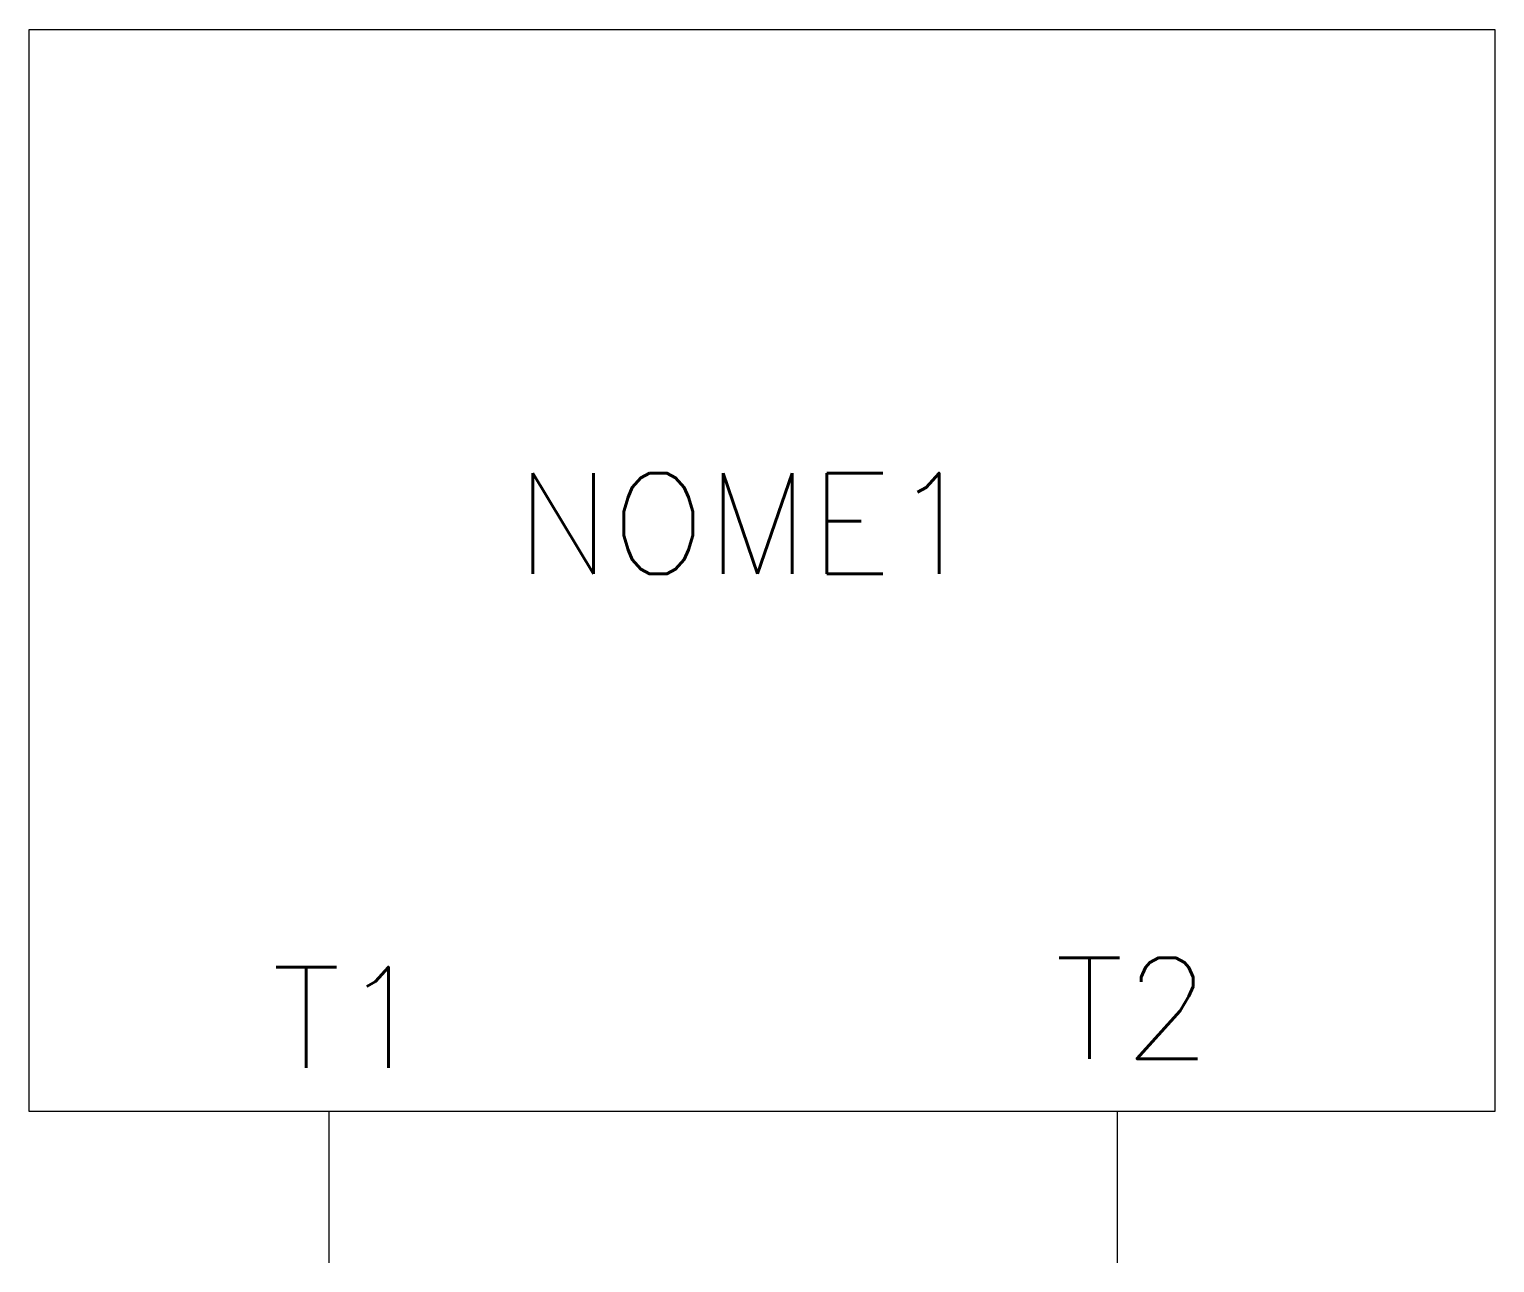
# Model space of a CAD drawing. Extents: x 302.1 to 331.2, y 129.5 to 154.
import ezdxf
from ezdxf.enums import TextEntityAlignment as Align

# ---------------------------------------------------------------- set-up
doc = ezdxf.new("R2010")
doc.units = 0
doc.header["$LTSCALE"] = 10
doc.layers.get('0').update_dxf_attribs({"linetype": 'CONTINUOUS'})
doc.styles.add('ROMANS', font='romans.shx', dxfattribs={"height": 2})

msp = doc.modelspace()

# ---------------------------------------------------------------- linework, layer by layer
at = {"linetype": 'Continuous'}
for p, q in [((308.085, 132.5), (308.085, 129.5)), ((323.725, 132.5), (323.725, 129.5))]:
    msp.add_line(p, q, dxfattribs=at)
msp.add_lwpolyline([(302.145, 153.962), (331.216, 153.962), (331.216, 132.5), (302.145, 132.5)], close=True)

# ---------------------------------------------------------------- texts
at = {"lineweight": -3, "style": 'ROMANS'}
msp.add_attdef('NOME1', text='', height=2, dxfattribs=at).set_placement((316.379, 144.162), align=Align.MIDDLE_CENTER)
msp.add_attdef('T2', text='', height=2, dxfattribs=at).set_placement((322.489, 132.946), align=Align.BOTTOM_LEFT)
msp.add_attdef('T1', text='', height=2, dxfattribs=at).set_placement((310.04, 132.762), align=Align.BOTTOM_RIGHT)

doc.saveas('drawing.dxf')
